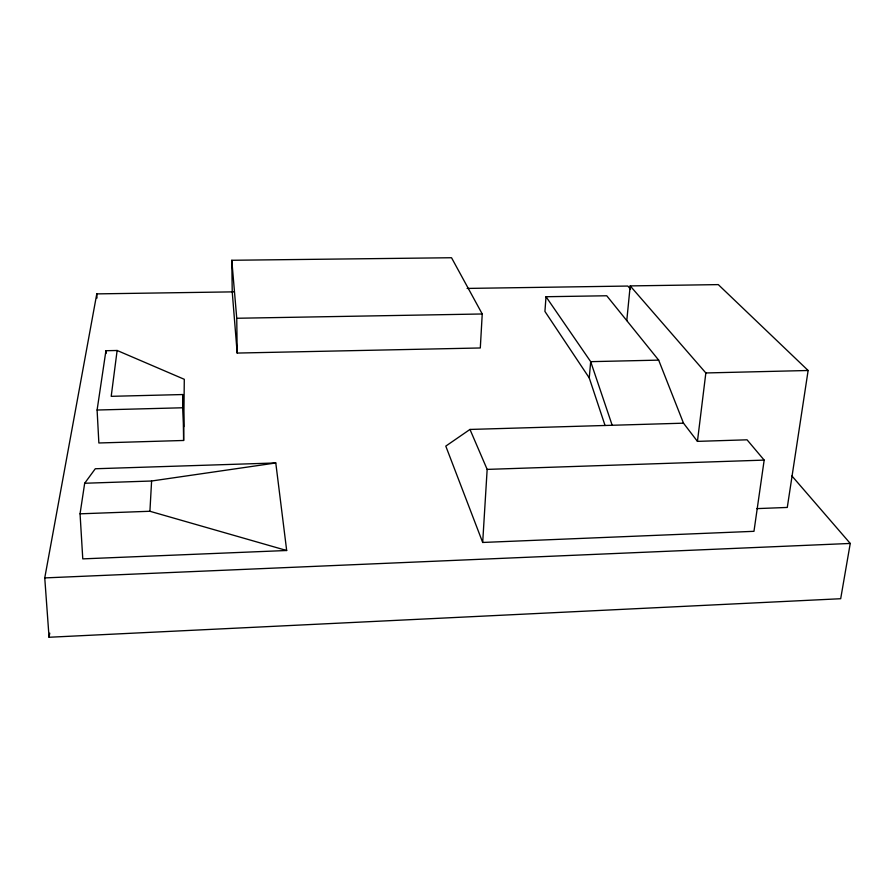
<?xml version="1.0" encoding="UTF-8"?>
<svg xmlns="http://www.w3.org/2000/svg" width="895" height="895" viewBox="0 0 895 895"><rect width="100%" height="100%" fill="white"/><g stroke="black" fill="none" stroke-linecap="round" stroke-linejoin="round"><path stroke-width="1.34" d="M183.62 440.474L184.292 379.301L117.133 350.482L105.934 350.717L97.096 410.022L98.864 442.98L183.62 440.474L182.86 394.538L111.204 396.328L117.133 350.482M286.68 550.503L149.912 511.269L151.602 481.007L275.783 462.961L286.68 550.503L82.776 558.872L80.058 513.819L84.678 483.255L95.284 468.756L275.783 462.961M482.237 313.977L480.302 347.976L237.186 353.066L232.23 291.882L231.794 260.277L451.527 257.738L482.237 313.977L236.75 318.262L231.794 260.277M482.685 542.459L487.16 469.394L469.976 429.443L445.788 446.113L482.685 542.459L753.97 531.317L764.173 460.108L747.056 439.814L697.44 441.369L683.5 423.178L658.664 360.126L606.732 295.764L546.017 296.726L544.921 311.426L589.246 377.914L605.054 425.483M589.246 377.914L590.689 361.658L546.017 296.726M626.78 320.6L630.192 285.908L718.282 284.61L808.129 370.496L787.287 507.443L756.868 508.617M697.44 441.369L705.842 372.958L630.192 285.908M791.907 475.939L850.25 543.444L840.685 598.721L49.057 637.262L49.74 633.134M49.057 637.262L44.75 577.913L96.783 293.884L233.729 291.859M44.75 577.913L850.25 543.444M80.058 513.819L149.912 511.269M487.16 469.394L764.173 460.108M84.678 483.255L151.602 481.007M469.976 429.443L683.5 423.178M97.096 410.022L182.681 407.773M705.842 372.958L808.129 370.496M658.664 360.126L590.689 361.658L612.18 425.27M467.112 288.425L627.82 286.053L630.55 289.219M96.783 293.884L96.996 298.069M105.934 350.717L106.069 353.48M182.86 394.538L183.777 426.669M236.75 318.262L237.186 353.066"/></g></svg>
